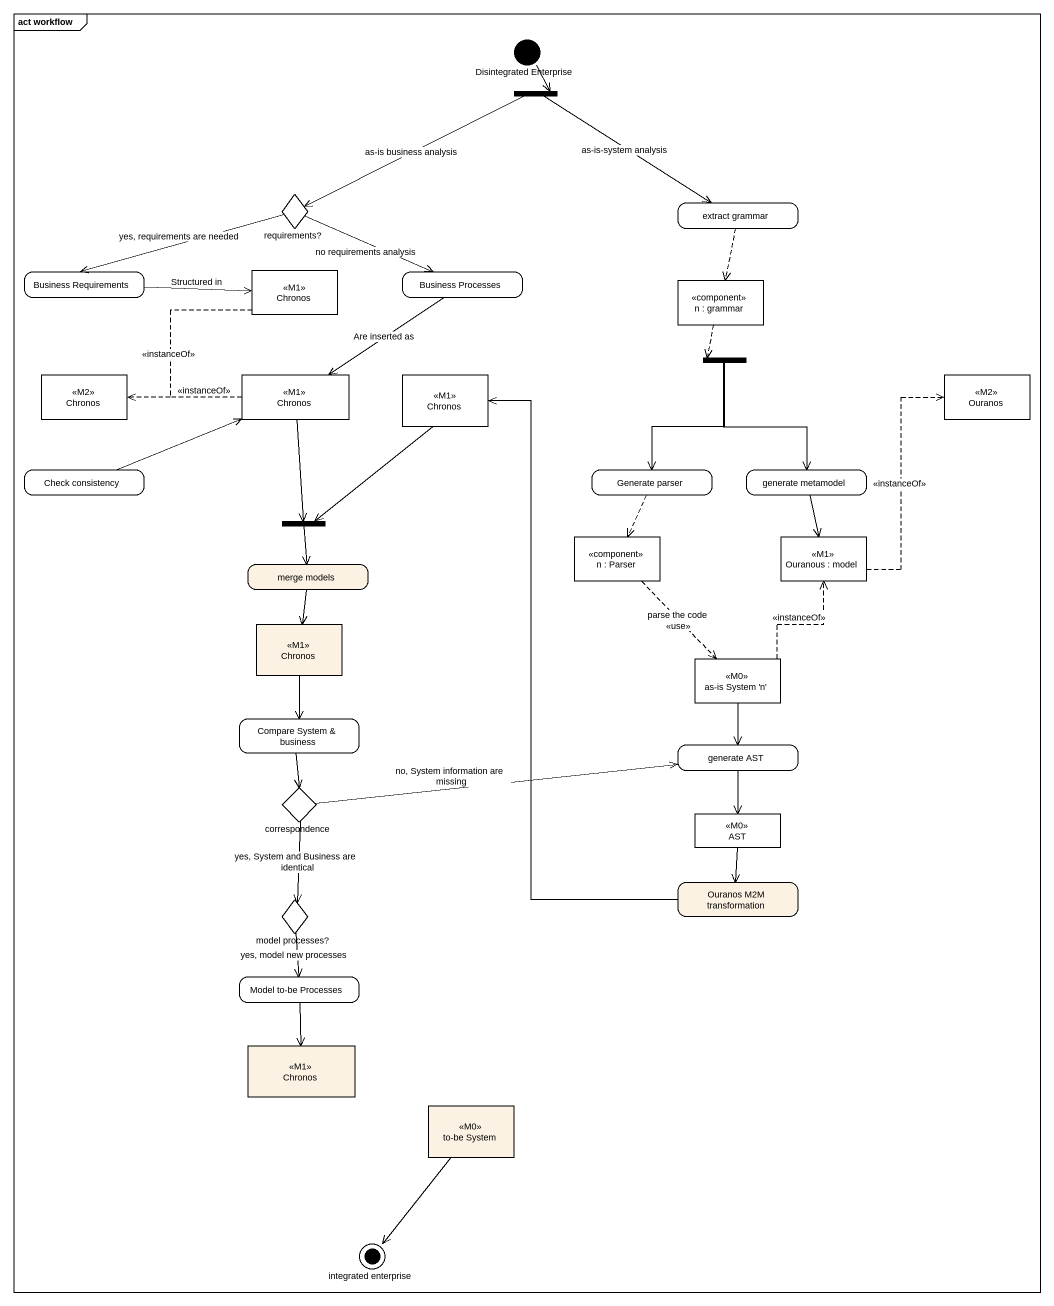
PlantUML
@startuml
mainframe act workflow
hide empty description
state "Disintegrated Enterprise" as Disintegrated_Enterprise <<start>>
state fork1 <<fork>>
state "requirements?" as requirements <<choice>> #FFFFFF
state "extract grammar" as extract_grammar #FFFFFF
state "Business Requirements" as Business_Requirements #FFFFFF
state Chronos <<M1>> #FFFFFF
state "Business Processes" as Business_Processes #FFFFFF
state "n : grammar" as n <<component>> #FFFFFF
state fork2 <<fork>> #FFFFFF
state "Chronos" as Chronos_2 <<M2>> #FFFFFF
state "Chronos" as Chronos_3 <<M1>> #FFFFFF
state "Chronos" as Chronos_4 <<M1>> #FFFFFF
state Ouranos <<M2>> #FFFFFF
state "Check consistency" as Check_consistency #FFFFFF
state "Generate parser" as Generate_parser #FFFFFF
state "generate metamodel" as generate_metamodel #FFFFFF
state fork3 <<join>> #FFFFFF
state "merge models" as merge_models
state "n : Parser" as n_2 <<component>> #FFFFFF
state "Ouranous : model" as Ouranous <<M1>> #FFFFFF
state "Chronos" as Chronos_5 <<M1>>
state "as-is System 'n'" as as_is_System_n <<M0>> #FFFFFF
state "Compare System & business" as Compare_System_business #FFFFFF
state "generate AST" as generate_AST #FFFFFF
state correspondence <<choice>> #FFFFFF
state AST <<M0>> #FFFFFF
state "model processes?" as model_processes <<choice>>
state "Ouranos M2M transformation" as Ouranos_M2M_transformation
state "Model to-be Processes" as Model_to_be_Processes #FFFFFF
state "Chronos" as Chronos_6 <<M1>>
state "to-be System" as to_be_System <<M0>>
state "integrated enterprise" as integrated_enterprise <<end>>
Disintegrated_Enterprise --> fork1
fork1 -left-> requirements : as-is business analysis
fork1 --> extract_grammar : as-is-system analysis
requirements -left-> Business_Requirements : yes, requirements are needed
requirements -right-> Business_Processes : no requirements analysis
extract_grammar -[dashed]-> n
Business_Requirements -right-> Chronos : Structured in
Chronos -left[dashed]-> Chronos_2 : <<instanceOf>>
Business_Processes --> Chronos_3 : Are inserted as
n -[dashed]-> fork2
fork2 --> Generate_parser
fork2 --> generate_metamodel
Chronos_3 -left[dashed]-> Chronos_2 : <<instanceOf>>
Chronos_3 --> fork3
Chronos_4 --> fork3
Check_consistency -right-> Chronos_3
Generate_parser -[dashed]-> n_2
generate_metamodel --> Ouranous
fork3 --> merge_models
merge_models --> Chronos_5
n_2 -[dashed]-> as_is_System_n : parse the code\n<<use>>
Ouranous -up[dashed]-> Ouranos : <<instanceOf>>
Chronos_5 --> Compare_System_business
as_is_System_n -up[dashed]-> Ouranous : <<instanceOf>>
as_is_System_n --> generate_AST
Compare_System_business --> correspondence
generate_AST --> AST
correspondence -right-> generate_AST : no, System information are missing
correspondence --> model_processes : yes, System and Business are identical
AST --> Ouranos_M2M_transformation
model_processes --> Model_to_be_Processes : yes, model new processes
Ouranos_M2M_transformation -up-> Chronos_4
Model_to_be_Processes --> Chronos_6
to_be_System --> integrated_enterprise
@enduml
